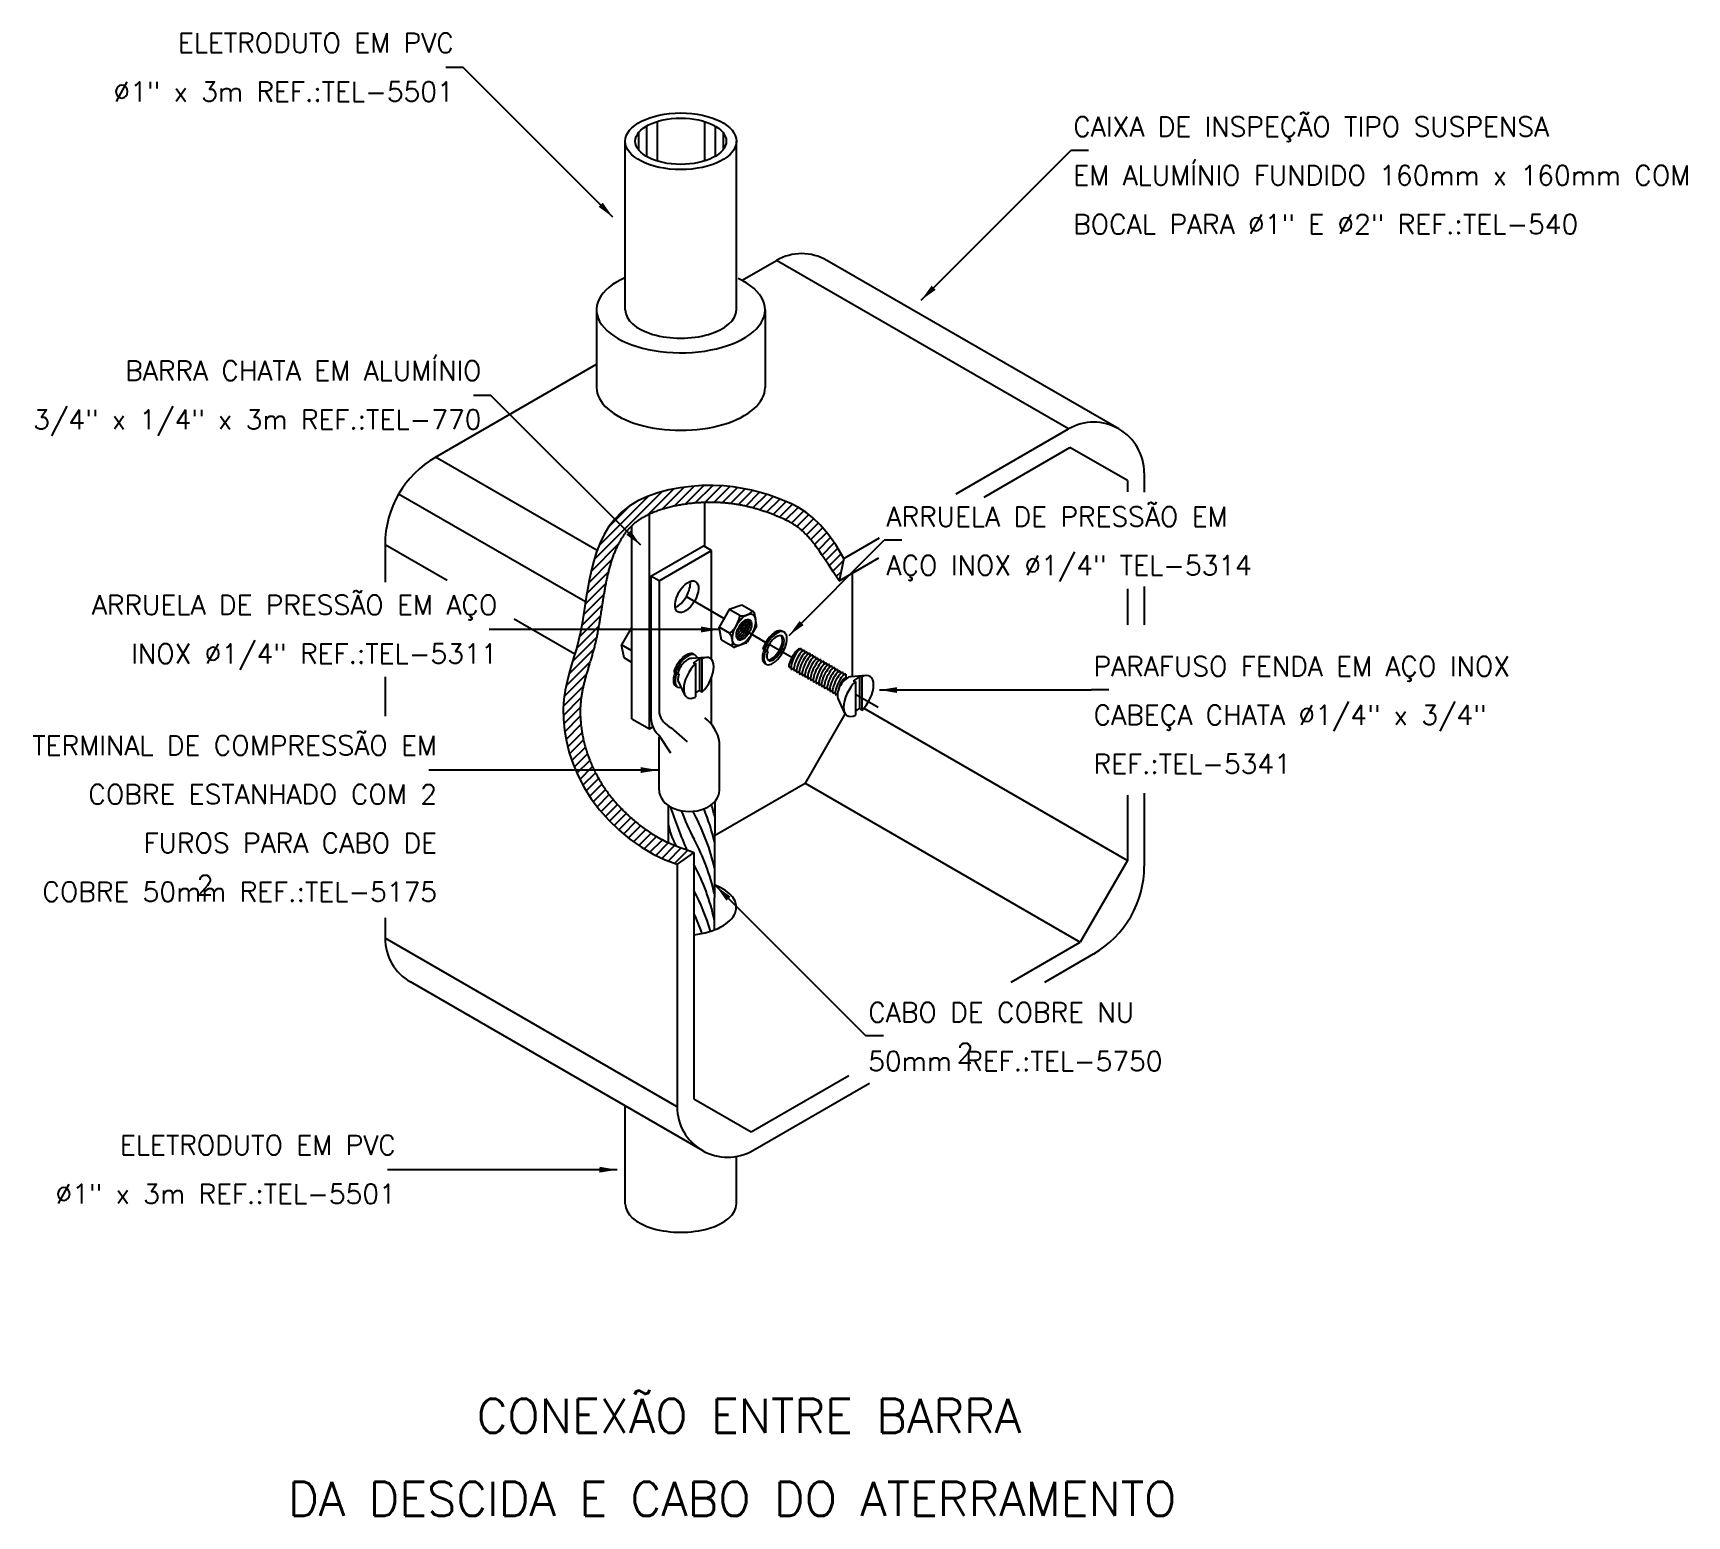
# Model space of a CAD drawing. Header units: millimetres. Extents: x -5129.8 to -5112.8, y -4613.5 to -4598.3.
import ezdxf
from ezdxf.enums import TextEntityAlignment as Align

# ---------------------------------------------------------------- set-up
doc = ezdxf.new("R2010")
doc.units = ezdxf.units.MM
doc.header["$LTSCALE"] = 10
doc.linetypes.add('DASHDOT', pattern=[1, 0.5, -0.25, 0, -0.25])
doc.layers.add('Termotécnica', color=7, linetype='Continuous')
doc.styles.add('r140', font='romans.shx')
doc.styles.add('r80', font='romans.shx')

msp = doc.modelspace()

# ---------------------------------------------------------------- hatches: boundary and pattern name
at = {"layer": 'Termotécnica'}
h = msp.add_hatch(dxfattribs=at)
h.set_pattern_fill('ANSI31', color=1, scale=0.5184, style=0)
h.set_pattern_definition([(45, (-5130.778293, -4618.47157), (-0.04582052, 0.04582052), [])])
h.paths.add_polyline_path([(-5121.515, -4603.874), (-5121.466, -4603.646), (-5121.55, -4603.506), (-5121.63, -4603.392), (-5121.708, -4603.3), (-5121.783, -4603.227), (-5121.856, -4603.169), (-5121.93, -4603.123), (-5122.004, -4603.086), (-5122.08, -4603.053), (-5122.158, -4603.023), (-5122.239, -4602.994), (-5122.324, -4602.968), (-5122.412, -4602.945), (-5122.504, -4602.926), (-5122.6, -4602.911), (-5122.639, -4602.907), (-5122.803, -4603.07), (-5122.798, -4603.07), (-5122.786, -4603.07), (-5122.774, -4603.071), (-5122.762, -4603.071), (-5122.75, -4603.072), (-5122.738, -4603.072), (-5122.726, -4603.073), (-5122.714, -4603.074), (-5122.703, -4603.075), (-5122.691, -4603.076), (-5122.679, -4603.077), (-5122.668, -4603.078), (-5122.656, -4603.079), (-5122.645, -4603.08), (-5122.634, -4603.082), (-5122.623, -4603.083), (-5122.612, -4603.084), (-5122.6, -4603.086), (-5122.589, -4603.087), (-5122.579, -4603.089), (-5122.568, -4603.091), (-5122.557, -4603.093), (-5122.546, -4603.094), (-5122.535, -4603.096), (-5122.525, -4603.098), (-5122.514, -4603.1), (-5122.504, -4603.102), (-5122.493, -4603.105), (-5122.483, -4603.107), (-5122.472, -4603.109), (-5122.462, -4603.111), (-5122.452, -4603.114), (-5122.442, -4603.116), (-5122.431, -4603.119), (-5122.421, -4603.121), (-5122.411, -4603.124), (-5122.401, -4603.126), (-5122.391, -4603.129), (-5122.381, -4603.132), (-5122.371, -4603.135), (-5122.362, -4603.137), (-5122.352, -4603.14), (-5122.342, -4603.143), (-5122.332, -4603.146), (-5122.323, -4603.149), (-5122.313, -4603.152), (-5122.303, -4603.155), (-5122.294, -4603.159), (-5122.284, -4603.162), (-5122.275, -4603.165), (-5122.265, -4603.168), (-5122.256, -4603.171), (-5122.247, -4603.175), (-5122.237, -4603.178), (-5122.228, -4603.182), (-5122.219, -4603.185), (-5122.209, -4603.188), (-5122.2, -4603.192), (-5122.191, -4603.195), (-5122.182, -4603.199), (-5122.173, -4603.203), (-5122.164, -4603.206), (-5122.155, -4603.21), (-5122.146, -4603.213), (-5122.137, -4603.217), (-5122.129, -4603.221), (-5122.12, -4603.224), (-5122.111, -4603.228), (-5122.103, -4603.232), (-5122.095, -4603.235), (-5122.086, -4603.239), (-5122.078, -4603.243), (-5122.07, -4603.247), (-5122.062, -4603.251), (-5122.054, -4603.255), (-5122.046, -4603.258), (-5122.038, -4603.263), (-5122.031, -4603.267), (-5122.023, -4603.271), (-5122.015, -4603.275), (-5122.008, -4603.279), (-5122, -4603.284), (-5121.993, -4603.288), (-5121.985, -4603.293), (-5121.978, -4603.298), (-5121.97, -4603.302), (-5121.963, -4603.307), (-5121.956, -4603.313), (-5121.948, -4603.318), (-5121.941, -4603.323), (-5121.933, -4603.329), (-5121.926, -4603.335), (-5121.918, -4603.341), (-5121.911, -4603.347), (-5121.903, -4603.353), (-5121.896, -4603.36), (-5121.888, -4603.366), (-5121.881, -4603.373), (-5121.873, -4603.381), (-5121.865, -4603.388), (-5121.857, -4603.396), (-5121.849, -4603.404), (-5121.842, -4603.412), (-5121.834, -4603.421), (-5121.825, -4603.43), (-5121.817, -4603.439), (-5121.809, -4603.449), (-5121.8, -4603.459), (-5121.791, -4603.47), (-5121.781, -4603.483), (-5121.771, -4603.496), (-5121.761, -4603.51), (-5121.749, -4603.525), (-5121.735, -4603.544), (-5121.717, -4603.57), (-5121.694, -4603.604), (-5121.664, -4603.649), (-5121.625, -4603.707), (-5121.576, -4603.781)])
h.paths.add_polyline_path([(-5123.003, -4606.659), (-5123.081, -4606.63), (-5123.145, -4606.607), (-5123.195, -4606.587), (-5123.236, -4606.571), (-5123.267, -4606.557), (-5123.293, -4606.546), (-5123.313, -4606.536), (-5123.33, -4606.527), (-5123.347, -4606.518), (-5123.363, -4606.509), (-5123.378, -4606.501), (-5123.392, -4606.493), (-5123.406, -4606.484), (-5123.42, -4606.476), (-5123.434, -4606.467), (-5123.447, -4606.459), (-5123.46, -4606.45), (-5123.474, -4606.441), (-5123.487, -4606.432), (-5123.5, -4606.422), (-5123.513, -4606.413), (-5123.526, -4606.403), (-5123.54, -4606.394), (-5123.553, -4606.384), (-5123.565, -4606.374), (-5123.578, -4606.363), (-5123.591, -4606.353), (-5123.604, -4606.343), (-5123.616, -4606.332), (-5123.629, -4606.321), (-5123.641, -4606.31), (-5123.654, -4606.299), (-5123.666, -4606.288), (-5123.678, -4606.277), (-5123.69, -4606.266), (-5123.702, -4606.254), (-5123.714, -4606.243), (-5123.726, -4606.231), (-5123.737, -4606.219), (-5123.749, -4606.208), (-5123.76, -4606.196), (-5123.771, -4606.184), (-5123.782, -4606.172), (-5123.793, -4606.16), (-5123.804, -4606.147), (-5123.815, -4606.135), (-5123.825, -4606.123), (-5123.836, -4606.11), (-5123.846, -4606.098), (-5123.856, -4606.085), (-5123.865, -4606.073), (-5123.875, -4606.06), (-5123.885, -4606.047), (-5123.894, -4606.035), (-5123.903, -4606.022), (-5123.912, -4606.009), (-5123.921, -4605.996), (-5123.93, -4605.983), (-5123.938, -4605.971), (-5123.946, -4605.958), (-5123.955, -4605.945), (-5123.962, -4605.932), (-5123.97, -4605.919), (-5123.978, -4605.905), (-5123.985, -4605.892), (-5123.993, -4605.879), (-5124, -4605.866), (-5124.007, -4605.853), (-5124.014, -4605.84), (-5124.02, -4605.826), (-5124.027, -4605.813), (-5124.033, -4605.8), (-5124.039, -4605.787), (-5124.045, -4605.773), (-5124.051, -4605.76), (-5124.057, -4605.747), (-5124.062, -4605.733), (-5124.068, -4605.72), (-5124.073, -4605.707), (-5124.078, -4605.694), (-5124.083, -4605.68), (-5124.088, -4605.667), (-5124.093, -4605.654), (-5124.097, -4605.64), (-5124.101, -4605.627), (-5124.106, -4605.614), (-5124.11, -4605.601), (-5124.114, -4605.588), (-5124.117, -4605.574), (-5124.121, -4605.561), (-5124.125, -4605.548), (-5124.128, -4605.535), (-5124.131, -4605.522), (-5124.134, -4605.509), (-5124.137, -4605.496), (-5124.14, -4605.483), (-5124.143, -4605.47), (-5124.145, -4605.457), (-5124.148, -4605.445), (-5124.15, -4605.432), (-5124.152, -4605.419), (-5124.154, -4605.407), (-5124.156, -4605.394), (-5124.157, -4605.382), (-5124.159, -4605.369), (-5124.161, -4605.357), (-5124.162, -4605.345), (-5124.163, -4605.333), (-5124.164, -4605.321), (-5124.165, -4605.309), (-5124.166, -4605.297), (-5124.167, -4605.285), (-5124.167, -4605.273), (-5124.168, -4605.261), (-5124.168, -4605.25), (-5124.168, -4605.238), (-5124.169, -4605.227), (-5124.169, -4605.216), (-5124.168, -4605.204), (-5124.168, -4605.193), (-5124.168, -4605.182), (-5124.168, -4605.171), (-5124.167, -4605.16), (-5124.166, -4605.15), (-5124.166, -4605.139), (-5124.165, -4605.128), (-5124.164, -4605.118), (-5124.163, -4605.107), (-5124.162, -4605.097), (-5124.161, -4605.087), (-5124.159, -4605.076), (-5124.158, -4605.066), (-5124.156, -4605.056), (-5124.155, -4605.046), (-5124.153, -4605.035), (-5124.152, -4605.025), (-5124.15, -4605.015), (-5124.148, -4605.005), (-5124.146, -4604.995), (-5124.144, -4604.985), (-5124.142, -4604.975), (-5124.14, -4604.965), (-5124.138, -4604.955), (-5124.135, -4604.945), (-5124.133, -4604.935), (-5124.131, -4604.926), (-5124.128, -4604.916), (-5124.126, -4604.906), (-5124.123, -4604.896), (-5124.12, -4604.886), (-5124.118, -4604.876), (-5124.115, -4604.866), (-5124.112, -4604.856), (-5124.11, -4604.846), (-5124.107, -4604.836), (-5124.104, -4604.826), (-5124.101, -4604.816), (-5124.098, -4604.806), (-5124.095, -4604.796), (-5124.092, -4604.786), (-5124.089, -4604.775), (-5124.086, -4604.765), (-5124.083, -4604.755), (-5124.08, -4604.745), (-5124.076, -4604.734), (-5124.073, -4604.724), (-5124.07, -4604.713), (-5124.067, -4604.703), (-5124.064, -4604.692), (-5124.061, -4604.682), (-5124.058, -4604.671), (-5124.054, -4604.661), (-5124.051, -4604.65), (-5124.048, -4604.639), (-5124.045, -4604.628), (-5124.042, -4604.617), (-5124.039, -4604.606), (-5124.036, -4604.595), (-5124.033, -4604.584), (-5124.03, -4604.573), (-5124.027, -4604.562), (-5124.024, -4604.55), (-5124.021, -4604.539), (-5124.018, -4604.528), (-5124.015, -4604.516), (-5124.013, -4604.505), (-5124.01, -4604.494), (-5124.008, -4604.482), (-5124.005, -4604.471), (-5124.002, -4604.459), (-5124, -4604.447), (-5123.998, -4604.436), (-5123.995, -4604.424), (-5123.993, -4604.413), (-5123.991, -4604.401), (-5123.989, -4604.39), (-5123.986, -4604.378), (-5123.984, -4604.367), (-5123.982, -4604.355), (-5123.98, -4604.343), (-5123.978, -4604.332), (-5123.976, -4604.32), (-5123.974, -4604.309), (-5123.972, -4604.297), (-5123.97, -4604.286), (-5123.968, -4604.274), (-5123.967, -4604.263), (-5123.965, -4604.251), (-5123.963, -4604.24), (-5123.961, -4604.228), (-5123.959, -4604.217), (-5123.958, -4604.205), (-5123.956, -4604.194), (-5123.954, -4604.182), (-5123.952, -4604.171), (-5123.951, -4604.16), (-5123.949, -4604.148), (-5123.947, -4604.137), (-5123.945, -4604.125), (-5123.944, -4604.114), (-5123.942, -4604.103), (-5123.94, -4604.091), (-5123.938, -4604.08), (-5123.936, -4604.069), (-5123.935, -4604.057), (-5123.933, -4604.046), (-5123.931, -4604.035), (-5123.929, -4604.023), (-5123.927, -4604.012), (-5123.925, -4604.001), (-5123.923, -4603.99), (-5123.921, -4603.979), (-5123.919, -4603.967), (-5123.917, -4603.956), (-5123.915, -4603.945), (-5123.913, -4603.934), (-5123.911, -4603.923), (-5123.909, -4603.912), (-5123.907, -4603.901), (-5123.905, -4603.89), (-5123.903, -4603.879), (-5123.9, -4603.868), (-5123.898, -4603.857), (-5123.896, -4603.846), (-5123.893, -4603.835), (-5123.891, -4603.824), (-5123.888, -4603.813), (-5123.886, -4603.802), (-5123.883, -4603.792), (-5123.88, -4603.781), (-5123.878, -4603.77), (-5123.875, -4603.759), (-5123.872, -4603.749), (-5123.869, -4603.738), (-5123.866, -4603.728), (-5123.863, -4603.717), (-5123.86, -4603.707), (-5123.857, -4603.696), (-5123.854, -4603.686), (-5123.851, -4603.675), (-5123.847, -4603.665), (-5123.844, -4603.655), (-5123.84, -4603.645), (-5123.837, -4603.635), (-5123.833, -4603.625), (-5123.83, -4603.615), (-5123.826, -4603.605), (-5123.822, -4603.595), (-5123.818, -4603.585), (-5123.814, -4603.576), (-5123.81, -4603.566), (-5123.806, -4603.557), (-5123.802, -4603.547), (-5123.798, -4603.538), (-5123.793, -4603.528), (-5123.789, -4603.519), (-5123.784, -4603.51), (-5123.78, -4603.501), (-5123.775, -4603.492), (-5123.77, -4603.483), (-5123.766, -4603.475), (-5123.761, -4603.466), (-5123.756, -4603.457), (-5123.751, -4603.449), (-5123.746, -4603.441), (-5123.74, -4603.432), (-5123.735, -4603.424), (-5123.73, -4603.416), (-5123.724, -4603.408), (-5123.718, -4603.4), (-5123.713, -4603.392), (-5123.707, -4603.385), (-5123.701, -4603.377), (-5123.695, -4603.37), (-5123.689, -4603.362), (-5123.683, -4603.355), (-5123.677, -4603.348), (-5123.67, -4603.341), (-5123.664, -4603.334), (-5123.657, -4603.327), (-5123.65, -4603.32), (-5123.644, -4603.313), (-5123.637, -4603.307), (-5123.63, -4603.3), (-5123.622, -4603.294), (-5123.615, -4603.288), (-5123.608, -4603.281), (-5123.6, -4603.275), (-5123.592, -4603.269), (-5123.584, -4603.263), (-5123.576, -4603.257), (-5123.568, -4603.252), (-5123.56, -4603.246), (-5123.551, -4603.24), (-5123.542, -4603.235), (-5123.534, -4603.229), (-5123.524, -4603.224), (-5123.515, -4603.219), (-5123.506, -4603.214), (-5123.496, -4603.208), (-5123.487, -4603.203), (-5123.477, -4603.199), (-5123.467, -4603.194), (-5123.456, -4603.189), (-5123.446, -4603.184), (-5123.435, -4603.18), (-5123.425, -4603.175), (-5123.414, -4603.171), (-5123.403, -4603.166), (-5123.392, -4603.162), (-5123.38, -4603.158), (-5123.369, -4603.154), (-5123.357, -4603.15), (-5123.346, -4603.146), (-5123.334, -4603.142), (-5123.322, -4603.138), (-5123.31, -4603.135), (-5123.298, -4603.131), (-5123.286, -4603.128), (-5123.273, -4603.125), (-5123.261, -4603.121), (-5123.248, -4603.118), (-5123.236, -4603.115), (-5123.223, -4603.112), (-5123.211, -4603.109), (-5123.198, -4603.107), (-5123.185, -4603.104), (-5123.172, -4603.102), (-5123.159, -4603.099), (-5123.146, -4603.097), (-5123.133, -4603.095), (-5123.12, -4603.092), (-5123.107, -4603.09), (-5123.094, -4603.088), (-5123.081, -4603.087), (-5123.068, -4603.085), (-5123.055, -4603.083), (-5123.042, -4603.082), (-5123.029, -4603.08), (-5123.016, -4603.079), (-5123.002, -4603.078), (-5122.989, -4603.076), (-5122.976, -4603.075), (-5122.963, -4603.074), (-5122.95, -4603.073), (-5122.937, -4603.073), (-5122.924, -4603.072), (-5122.911, -4603.071), (-5122.899, -4603.071), (-5122.886, -4603.071), (-5122.873, -4603.07), (-5122.86, -4603.07), (-5122.848, -4603.07), (-5122.835, -4603.07), (-5122.823, -4603.07), (-5122.811, -4603.07), (-5122.803, -4603.07), (-5122.639, -4602.907), (-5122.701, -4602.901), (-5122.807, -4602.896), (-5122.918, -4602.898), (-5123.033, -4602.906), (-5123.148, -4602.921), (-5123.262, -4602.943), (-5123.374, -4602.972), (-5123.48, -4603.009), (-5123.579, -4603.055), (-5123.668, -4603.108), (-5123.747, -4603.171), (-5123.815, -4603.241), (-5123.874, -4603.318), (-5123.923, -4603.4), (-5123.965, -4603.486), (-5124.001, -4603.576), (-5124.03, -4603.669), (-5124.054, -4603.762), (-5124.075, -4603.855), (-5124.092, -4603.949), (-5124.107, -4604.041), (-5124.121, -4604.133), (-5124.135, -4604.224), (-5124.15, -4604.313), (-5124.166, -4604.401), (-5124.186, -4604.487), (-5124.208, -4604.571), (-5124.233, -4604.654), (-5124.258, -4604.737), (-5124.282, -4604.82), (-5124.304, -4604.906), (-5124.323, -4604.996), (-5124.336, -4605.089), (-5124.342, -4605.188), (-5124.341, -4605.293), (-5124.33, -4605.404), (-5124.311, -4605.518), (-5124.281, -4605.636), (-5124.242, -4605.755), (-5124.191, -4605.874), (-5124.13, -4605.992), (-5124.056, -4606.108), (-5123.971, -4606.221), (-5123.875, -4606.328), (-5123.77, -4606.429), (-5123.659, -4606.522), (-5123.542, -4606.605), (-5123.421, -4606.677), (-5123.299, -4606.736), (-5123.176, -4606.78)])

# ---------------------------------------------------------------- linework, layer by layer
at = {"layer": 'Termotécnica', "color": 2}
for p, q in [((-5125.368, -4598.612), (-5125.548, -4598.612)), ((-5123.833, -4600.147), (-5125.368, -4598.612)), ((-5120.674, -4600.996), (-5119.139, -4599.461)), ((-5118.959, -4599.461), (-5119.139, -4599.461)), ((-5122.509, -4600.792), (-5122.158, -4600.589)), ((-5119.165, -4602.317), (-5122.158, -4600.589)), ((-5118.647, -4602.317), (-5121.64, -4600.589)), ((-5124.002, -4601.096), (-5124.002, -4601.891)), ((-5122.274, -4601.096), (-5122.274, -4601.891)), ((-5125.651, -4602.606), (-5124.002, -4601.654)), ((-5125.084, -4601.974), (-5125.264, -4601.974)), ((-5123.549, -4603.509), (-5125.084, -4601.974)), ((-5120.314, -4602.981), (-5119.165, -4602.317)), ((-5120.028, -4603.015), (-5119.149, -4602.507)), ((-5118.56, -4602.847), (-5119.149, -4602.507)), ((-5123.995, -4603.562), (-5125.651, -4602.606)), ((-5118.56, -4602.847), (-5118.56, -4602.962)), ((-5118.387, -4602.766), (-5118.387, -4602.966)), ((-5124.115, -4604.091), (-5126.03, -4602.985)), ((-5123.459, -4605.392), (-5123.459, -4603.19)), ((-5122.89, -4603.523), (-5122.89, -4603.071)), ((-5123.639, -4605.288), (-5123.639, -4603.309)), ((-5125.534, -4603.871), (-5126.169, -4603.504)), ((-5126.169, -4603.504), (-5126.169, -4603.889)), ((-5122.028, -4604.434), (-5121.053, -4603.459)), ((-5121.466, -4603.646), (-5121.101, -4603.435)), ((-5120.873, -4603.459), (-5121.053, -4603.459)), ((-5121.515, -4603.874), (-5121.108, -4603.638)), ((-5121.466, -4603.646), (-5121.515, -4603.874)), ((-5121.38, -4603.796), (-5121.38, -4604.856)), ((-5118.56, -4603.956), (-5118.56, -4604.327)), ((-5118.387, -4603.932), (-5118.387, -4604.324)), ((-5122.641, -4604.169), (-5122.744, -4604.349)), ((-5122.511, -4604.124), (-5122.641, -4604.169)), ((-5122.533, -4604.231), (-5122.641, -4604.169)), ((-5122.394, -4604.192), (-5122.511, -4604.124)), ((-5122.361, -4604.324), (-5122.384, -4604.206)), ((-5124.922, -4604.374), (-5125.102, -4604.374)), ((-5122.75, -4604.374), (-5124.922, -4604.374)), ((-5124.224, -4604.627), (-5124.846, -4604.268)), ((-5123.643, -4604.351), (-5123.746, -4604.531)), ((-5123.639, -4604.35), (-5123.643, -4604.351)), ((-5123.639, -4604.353), (-5123.643, -4604.351)), ((-5122.719, -4604.483), (-5122.744, -4604.349)), ((-5122.637, -4604.411), (-5122.744, -4604.349)), ((-5122.363, -4604.338), (-5122.459, -4604.504)), ((-5123.72, -4604.665), (-5123.746, -4604.531)), ((-5123.639, -4604.593), (-5123.746, -4604.531)), ((-5122.601, -4604.551), (-5122.719, -4604.483)), ((-5122.47, -4604.514), (-5122.584, -4604.553)), ((-5121.899, -4604.571), (-5121.899, -4604.6)), ((-5123.639, -4604.712), (-5123.72, -4604.665)), ((-5122.881, -4604.659), (-5123.032, -4604.671)), ((-5122.946, -4604.67), (-5123.011, -4604.717)), ((-5122.986, -4604.72), (-5123.011, -4604.717)), ((-5122.986, -4604.72), (-5122.986, -4605.064)), ((-5122.946, -4604.67), (-5122.946, -4604.994)), ((-5122.921, -4604.673), (-5122.946, -4604.67)), ((-5122.921, -4604.673), (-5122.921, -4605.017)), ((-5122.023, -4604.764), (-5122.008, -4604.752)), ((-5121.871, -4604.588), (-5121.871, -4604.616)), ((-5121.843, -4604.604), (-5121.842, -4604.633)), ((-5121.814, -4604.62), (-5121.814, -4604.649)), ((-5121.786, -4604.636), (-5121.786, -4604.665)), ((-5121.758, -4604.653), (-5121.757, -4604.682)), ((-5121.729, -4604.669), (-5121.729, -4604.698)), ((-5121.701, -4604.686), (-5121.701, -4604.714)), ((-5121.673, -4604.702), (-5121.672, -4604.731)), ((-5121.644, -4604.718), (-5121.644, -4604.747)), ((-5121.616, -4604.734), (-5121.616, -4604.764)), ((-5121.588, -4604.751), (-5121.588, -4604.78)), ((-5126.169, -4604.858), (-5126.169, -4605.262)), ((-5123.095, -4605.044), (-5123.165, -4604.896)), ((-5122.001, -4604.784), (-5121.98, -4604.768)), ((-5121.97, -4604.799), (-5121.949, -4604.783)), ((-5121.942, -4604.816), (-5121.921, -4604.8)), ((-5121.914, -4604.832), (-5121.892, -4604.816)), ((-5121.885, -4604.849), (-5121.864, -4604.832)), ((-5121.857, -4604.864), (-5121.836, -4604.848)), ((-5121.829, -4604.88), (-5121.808, -4604.865)), ((-5121.8, -4604.897), (-5121.78, -4604.881)), ((-5121.772, -4604.913), (-5121.751, -4604.898)), ((-5121.744, -4604.929), (-5121.723, -4604.914)), ((-5121.559, -4604.767), (-5121.559, -4604.796)), ((-5121.531, -4604.783), (-5121.531, -4604.813)), ((-5121.503, -4604.799), (-5121.503, -4604.829)), ((-5121.475, -4604.816), (-5121.474, -4604.845)), ((-5121.446, -4604.832), (-5121.446, -4604.87)), ((-5121.242, -4604.845), (-5121.393, -4604.857)), ((-5121.307, -4604.856), (-5121.372, -4604.903)), ((-5121.347, -4604.906), (-5121.372, -4604.903)), ((-5121.347, -4604.906), (-5121.347, -4605.25)), ((-5121.282, -4604.859), (-5121.307, -4604.856)), ((-5121.307, -4604.856), (-5121.307, -4605.18)), ((-5121.282, -4604.859), (-5121.282, -4605.203)), ((-5122.946, -4604.994), (-5122.986, -4605.023)), ((-5122.921, -4605.017), (-5122.946, -4604.994)), ((-5121.715, -4604.946), (-5121.695, -4604.93)), ((-5121.687, -4604.962), (-5121.667, -4604.947)), ((-5121.659, -4604.979), (-5121.638, -4604.963)), ((-5121.63, -4604.995), (-5121.61, -4604.979)), ((-5121.602, -4605.012), (-5121.581, -4604.996)), ((-5121.574, -4605.028), (-5121.553, -4605.012)), ((-5121.546, -4605.044), (-5121.532, -4605.034)), ((-5121.456, -4605.23), (-5121.526, -4605.082)), ((-5121.101, -4604.993), (-5118.929, -4604.993)), ((-5118.749, -4604.993), (-5118.929, -4604.993)), ((-5121.452, -4605.235), (-5121.864, -4605.949)), ((-5121.307, -4605.18), (-5121.347, -4605.209)), ((-5121.282, -4605.203), (-5121.307, -4605.18)), ((-5121.261, -4605.18), (-5118.56, -4606.74)), ((-5123.639, -4605.288), (-5123.459, -4605.392)), ((-5123.459, -4605.392), (-5123.424, -4605.372)), ((-5125.541, -4605.815), (-5125.721, -4605.815)), ((-5123.369, -4605.815), (-5125.541, -4605.815)), ((-5122.793, -4606.485), (-5121.864, -4605.949)), ((-5121.864, -4605.949), (-5119.044, -4607.578)), ((-5118.56, -4606.07), (-5118.56, -4606.74)), ((-5118.387, -4606.051), (-5118.387, -4606.799)), ((-5123.268, -4606.175), (-5123.269, -4606.556)), ((-5122.79, -4606.134), (-5122.795, -4607.452)), ((-5123.003, -4606.659), (-5123.176, -4606.78)), ((-5123.176, -4606.78), (-5123.176, -4609.265)), ((-5123.003, -4606.659), (-5123.003, -4609.184)), ((-5118.56, -4606.74), (-5119.044, -4607.578)), ((-5122.775, -4607.005), (-5121.24, -4608.54)), ((-5126.169, -4607.328), (-5126.169, -4607.537)), ((-5123.176, -4609.265), (-5126.169, -4607.537)), ((-5119.753, -4607.987), (-5119.044, -4607.578)), ((-5119.407, -4607.987), (-5118.906, -4607.697)), ((-5122.917, -4609.714), (-5125.91, -4607.986)), ((-5121.059, -4608.54), (-5121.24, -4608.54)), ((-5122.415, -4609.524), (-5121.414, -4608.946)), ((-5122.399, -4609.714), (-5121.202, -4609.023)), ((-5123.003, -4609.184), (-5122.415, -4609.524)), ((-5125.963, -4609.912), (-5126.143, -4609.912)), ((-5123.791, -4609.912), (-5125.963, -4609.912))]:
    msp.add_line(p, q, dxfattribs=at)
at = {"layer": 'Termotécnica', "color": 1}
for p, q in [((-5123.572, -4599.282), (-5123.572, -4599.454)), ((-5123.491, -4599.213), (-5123.491, -4599.522)), ((-5123.38, -4599.166), (-5123.38, -4599.571)), ((-5122.896, -4599.166), (-5122.896, -4599.571)), ((-5122.784, -4599.213), (-5122.784, -4599.522)), ((-5122.703, -4599.282), (-5122.703, -4599.454)), ((-5123.708, -4601.096), (-5123.708, -4599.368)), ((-5122.568, -4601.096), (-5122.568, -4599.368)), ((-5122.297, -4604.573), (-5122.281, -4604.583)), ((-5122.281, -4604.583), (-5122.256, -4604.585)), ((-5122.288, -4604.585), (-5122.263, -4604.588)), ((-5122.288, -4604.585), (-5122.272, -4604.595)), ((-5122.272, -4604.595), (-5122.247, -4604.597)), ((-5122.263, -4604.588), (-5122.247, -4604.597)), ((-5123.209, -4604.807), (-5123.193, -4604.816)), ((-5123.2, -4604.819), (-5123.184, -4604.828)), ((-5123.2, -4604.819), (-5123.175, -4604.822)), ((-5123.193, -4604.816), (-5123.168, -4604.819)), ((-5123.184, -4604.828), (-5123.159, -4604.831)), ((-5123.175, -4604.822), (-5123.159, -4604.831)), ((-5123.361, -4606.019), (-5123.361, -4605.477)), ((-5122.74, -4606.019), (-5122.74, -4605.532)), ((-5123.708, -4610.262), (-5123.708, -4609.257)), ((-5122.567, -4610.262), (-5122.567, -4609.775))]:
    msp.add_line(p, q, dxfattribs=at)
at = {"layer": 'Termotécnica', "color": 1, "ltscale": 1.6}
for p, q in [((-5123.444, -4603.825), (-5122.905, -4603.514)), ((-5123.361, -4603.873), (-5122.823, -4603.562)), ((-5122.823, -4603.562), (-5122.905, -4603.514)), ((-5122.823, -4604.679), (-5122.823, -4603.562)), ((-5123.361, -4603.873), (-5123.444, -4603.825)), ((-5123.444, -4603.825), (-5123.444, -4605.28)), ((-5123.361, -4603.873), (-5123.361, -4605.232)), ((-5122.823, -4605.345), (-5122.823, -4604.863)), ((-5123.237, -4605.382), (-5123.073, -4605.526)), ((-5123.363, -4605.457), (-5123.243, -4605.639))]:
    msp.add_line(p, q, dxfattribs=at)
at = {"layer": 'Termotécnica', "color": 1, "linetype": 'DASHDOT'}
for p, q in [((-5123.077, -4604.037), (-5122.693, -4604.259)), ((-5122.541, -4604.346), (-5122.267, -4604.505)), ((-5122.231, -4604.525), (-5122.001, -4604.658)), ((-5121.347, -4605.036), (-5121.114, -4605.17))]:
    msp.add_line(p, q, dxfattribs=at)
at = {"layer": 'Termotécnica', "color": 1}
for points in [[(-5121.466, -4603.646), (-5121.55, -4603.506), (-5121.63, -4603.392), (-5121.708, -4603.3), (-5121.783, -4603.227), (-5121.856, -4603.169), (-5121.93, -4603.123), (-5122.004, -4603.086), (-5122.08, -4603.053), (-5122.158, -4603.023), (-5122.239, -4602.994), (-5122.324, -4602.968), (-5122.412, -4602.945), (-5122.504, -4602.926), (-5122.6, -4602.911), (-5122.701, -4602.901), (-5122.807, -4602.896), (-5122.918, -4602.898), (-5123.033, -4602.906), (-5123.148, -4602.921), (-5123.262, -4602.943), (-5123.374, -4602.972), (-5123.48, -4603.009), (-5123.579, -4603.055), (-5123.668, -4603.108), (-5123.747, -4603.171), (-5123.815, -4603.241), (-5123.874, -4603.318), (-5123.923, -4603.4), (-5123.965, -4603.486), (-5124.001, -4603.576), (-5124.03, -4603.669), (-5124.054, -4603.762), (-5124.075, -4603.855), (-5124.092, -4603.949), (-5124.107, -4604.041), (-5124.121, -4604.133), (-5124.135, -4604.224), (-5124.15, -4604.313), (-5124.166, -4604.401), (-5124.186, -4604.487), (-5124.208, -4604.571), (-5124.233, -4604.654), (-5124.258, -4604.737), (-5124.282, -4604.82), (-5124.304, -4604.906), (-5124.323, -4604.996), (-5124.336, -4605.089), (-5124.342, -4605.188), (-5124.341, -4605.293), (-5124.33, -4605.404), (-5124.311, -4605.518), (-5124.281, -4605.636), (-5124.242, -4605.755), (-5124.191, -4605.874), (-5124.13, -4605.992), (-5124.056, -4606.108), (-5123.971, -4606.221), (-5123.875, -4606.328), (-5123.77, -4606.429), (-5123.659, -4606.522), (-5123.542, -4606.605), (-5123.421, -4606.677), (-5123.299, -4606.736), (-5123.176, -4606.78)], [(-5121.515, -4603.874), (-5121.576, -4603.781), (-5121.625, -4603.707), (-5121.664, -4603.649), (-5121.694, -4603.604), (-5121.717, -4603.57), (-5121.735, -4603.544), (-5121.749, -4603.525), (-5121.761, -4603.51), (-5121.771, -4603.496), (-5121.781, -4603.483), (-5121.791, -4603.47), (-5121.8, -4603.459), (-5121.809, -4603.449), (-5121.817, -4603.439), (-5121.825, -4603.43), (-5121.834, -4603.421), (-5121.842, -4603.412), (-5121.849, -4603.404), (-5121.857, -4603.396), (-5121.865, -4603.388), (-5121.873, -4603.381), (-5121.881, -4603.373), (-5121.888, -4603.366), (-5121.896, -4603.36), (-5121.903, -4603.353), (-5121.911, -4603.347), (-5121.918, -4603.341), (-5121.926, -4603.335), (-5121.933, -4603.329), (-5121.941, -4603.323), (-5121.948, -4603.318), (-5121.956, -4603.313), (-5121.963, -4603.307), (-5121.97, -4603.302), (-5121.978, -4603.298), (-5121.985, -4603.293), (-5121.993, -4603.288), (-5122, -4603.284), (-5122.008, -4603.279), (-5122.015, -4603.275), (-5122.023, -4603.271), (-5122.031, -4603.267), (-5122.038, -4603.263), (-5122.046, -4603.258), (-5122.054, -4603.255), (-5122.062, -4603.251), (-5122.07, -4603.247), (-5122.078, -4603.243), (-5122.086, -4603.239), (-5122.095, -4603.235), (-5122.103, -4603.232), (-5122.111, -4603.228), (-5122.12, -4603.224), (-5122.129, -4603.221), (-5122.137, -4603.217), (-5122.146, -4603.213), (-5122.155, -4603.21), (-5122.164, -4603.206), (-5122.173, -4603.203), (-5122.182, -4603.199), (-5122.191, -4603.195), (-5122.2, -4603.192), (-5122.209, -4603.188), (-5122.219, -4603.185), (-5122.228, -4603.182), (-5122.237, -4603.178), (-5122.247, -4603.175), (-5122.256, -4603.171), (-5122.265, -4603.168), (-5122.275, -4603.165), (-5122.284, -4603.162), (-5122.294, -4603.159), (-5122.303, -4603.155), (-5122.313, -4603.152), (-5122.323, -4603.149), (-5122.332, -4603.146), (-5122.342, -4603.143), (-5122.352, -4603.14), (-5122.362, -4603.137), (-5122.371, -4603.135), (-5122.381, -4603.132), (-5122.391, -4603.129), (-5122.401, -4603.126), (-5122.411, -4603.124), (-5122.421, -4603.121), (-5122.431, -4603.119), (-5122.442, -4603.116), (-5122.452, -4603.114), (-5122.462, -4603.111), (-5122.472, -4603.109), (-5122.483, -4603.107), (-5122.493, -4603.105), (-5122.504, -4603.102), (-5122.514, -4603.1), (-5122.525, -4603.098), (-5122.535, -4603.096), (-5122.546, -4603.094), (-5122.557, -4603.093), (-5122.568, -4603.091), (-5122.579, -4603.089), (-5122.589, -4603.087), (-5122.6, -4603.086), (-5122.612, -4603.084), (-5122.623, -4603.083), (-5122.634, -4603.082), (-5122.645, -4603.08), (-5122.656, -4603.079), (-5122.668, -4603.078), (-5122.679, -4603.077), (-5122.691, -4603.076), (-5122.703, -4603.075), (-5122.714, -4603.074), (-5122.726, -4603.073), (-5122.738, -4603.072), (-5122.75, -4603.072), (-5122.762, -4603.071), (-5122.774, -4603.071), (-5122.786, -4603.07), (-5122.798, -4603.07), (-5122.811, -4603.07), (-5122.823, -4603.07), (-5122.835, -4603.07), (-5122.848, -4603.07), (-5122.86, -4603.07), (-5122.873, -4603.07), (-5122.886, -4603.071), (-5122.899, -4603.071), (-5122.911, -4603.071), (-5122.924, -4603.072), (-5122.937, -4603.073), (-5122.95, -4603.073), (-5122.963, -4603.074), (-5122.976, -4603.075), (-5122.989, -4603.076), (-5123.002, -4603.078), (-5123.016, -4603.079), (-5123.029, -4603.08), (-5123.042, -4603.082), (-5123.055, -4603.083), (-5123.068, -4603.085), (-5123.081, -4603.087), (-5123.094, -4603.088), (-5123.107, -4603.09), (-5123.12, -4603.092), (-5123.133, -4603.095), (-5123.146, -4603.097), (-5123.159, -4603.099), (-5123.172, -4603.102), (-5123.185, -4603.104), (-5123.198, -4603.107), (-5123.211, -4603.109), (-5123.223, -4603.112), (-5123.236, -4603.115), (-5123.248, -4603.118), (-5123.261, -4603.121), (-5123.273, -4603.125), (-5123.286, -4603.128), (-5123.298, -4603.131), (-5123.31, -4603.135), (-5123.322, -4603.138), (-5123.334, -4603.142), (-5123.346, -4603.146), (-5123.357, -4603.15), (-5123.369, -4603.154), (-5123.38, -4603.158), (-5123.392, -4603.162), (-5123.403, -4603.166), (-5123.414, -4603.171), (-5123.425, -4603.175), (-5123.435, -4603.18), (-5123.446, -4603.184), (-5123.456, -4603.189), (-5123.467, -4603.194), (-5123.477, -4603.199), (-5123.487, -4603.203), (-5123.496, -4603.208), (-5123.506, -4603.214), (-5123.515, -4603.219), (-5123.524, -4603.224), (-5123.534, -4603.229), (-5123.542, -4603.235), (-5123.551, -4603.24), (-5123.56, -4603.246), (-5123.568, -4603.252), (-5123.576, -4603.257), (-5123.584, -4603.263), (-5123.592, -4603.269), (-5123.6, -4603.275), (-5123.608, -4603.281), (-5123.615, -4603.288), (-5123.622, -4603.294), (-5123.63, -4603.3), (-5123.637, -4603.307), (-5123.644, -4603.313), (-5123.65, -4603.32), (-5123.657, -4603.327), (-5123.664, -4603.334), (-5123.67, -4603.341), (-5123.677, -4603.348), (-5123.683, -4603.355), (-5123.689, -4603.362), (-5123.695, -4603.37), (-5123.701, -4603.377), (-5123.707, -4603.385), (-5123.713, -4603.392), (-5123.718, -4603.4), (-5123.724, -4603.408), (-5123.73, -4603.416), (-5123.735, -4603.424), (-5123.74, -4603.432), (-5123.746, -4603.441), (-5123.751, -4603.449), (-5123.756, -4603.457), (-5123.761, -4603.466), (-5123.766, -4603.475), (-5123.77, -4603.483), (-5123.775, -4603.492), (-5123.78, -4603.501), (-5123.784, -4603.51), (-5123.789, -4603.519), (-5123.793, -4603.528), (-5123.798, -4603.538), (-5123.802, -4603.547), (-5123.806, -4603.557), (-5123.81, -4603.566), (-5123.814, -4603.576), (-5123.818, -4603.585), (-5123.822, -4603.595), (-5123.826, -4603.605), (-5123.83, -4603.615), (-5123.833, -4603.625), (-5123.837, -4603.635), (-5123.84, -4603.645), (-5123.844, -4603.655), (-5123.847, -4603.665), (-5123.851, -4603.675), (-5123.854, -4603.686), (-5123.857, -4603.696), (-5123.86, -4603.707), (-5123.863, -4603.717), (-5123.866, -4603.728), (-5123.869, -4603.738), (-5123.872, -4603.749), (-5123.875, -4603.759), (-5123.878, -4603.77), (-5123.88, -4603.781), (-5123.883, -4603.792), (-5123.886, -4603.802), (-5123.888, -4603.813), (-5123.891, -4603.824), (-5123.893, -4603.835), (-5123.896, -4603.846), (-5123.898, -4603.857), (-5123.9, -4603.868), (-5123.903, -4603.879), (-5123.905, -4603.89), (-5123.907, -4603.901), (-5123.909, -4603.912), (-5123.911, -4603.923), (-5123.913, -4603.934), (-5123.915, -4603.945), (-5123.917, -4603.956), (-5123.919, -4603.967), (-5123.921, -4603.979), (-5123.923, -4603.99), (-5123.925, -4604.001), (-5123.927, -4604.012), (-5123.929, -4604.023), (-5123.931, -4604.035), (-5123.933, -4604.046), (-5123.935, -4604.057), (-5123.936, -4604.069), (-5123.938, -4604.08), (-5123.94, -4604.091), (-5123.942, -4604.103), (-5123.944, -4604.114), (-5123.945, -4604.125), (-5123.947, -4604.137), (-5123.949, -4604.148), (-5123.951, -4604.16), (-5123.952, -4604.171), (-5123.954, -4604.182), (-5123.956, -4604.194), (-5123.958, -4604.205), (-5123.959, -4604.217), (-5123.961, -4604.228), (-5123.963, -4604.24), (-5123.965, -4604.251), (-5123.967, -4604.263), (-5123.968, -4604.274), (-5123.97, -4604.286), (-5123.972, -4604.297), (-5123.974, -4604.309), (-5123.976, -4604.32), (-5123.978, -4604.332), (-5123.98, -4604.343), (-5123.982, -4604.355), (-5123.984, -4604.367), (-5123.986, -4604.378), (-5123.989, -4604.39), (-5123.991, -4604.401), (-5123.993, -4604.413), (-5123.995, -4604.424), (-5123.998, -4604.436), (-5124, -4604.447), (-5124.002, -4604.459), (-5124.005, -4604.471), (-5124.008, -4604.482), (-5124.01, -4604.494), (-5124.013, -4604.505), (-5124.015, -4604.516), (-5124.018, -4604.528), (-5124.021, -4604.539), (-5124.024, -4604.55), (-5124.027, -4604.562), (-5124.03, -4604.573), (-5124.033, -4604.584), (-5124.036, -4604.595), (-5124.039, -4604.606), (-5124.042, -4604.617), (-5124.045, -4604.628), (-5124.048, -4604.639), (-5124.051, -4604.65), (-5124.054, -4604.661), (-5124.058, -4604.671), (-5124.061, -4604.682), (-5124.064, -4604.692), (-5124.067, -4604.703), (-5124.07, -4604.713), (-5124.073, -4604.724), (-5124.076, -4604.734), (-5124.08, -4604.745), (-5124.083, -4604.755), (-5124.086, -4604.765), (-5124.089, -4604.775), (-5124.092, -4604.786), (-5124.095, -4604.796), (-5124.098, -4604.806), (-5124.101, -4604.816), (-5124.104, -4604.826), (-5124.107, -4604.836), (-5124.11, -4604.846), (-5124.112, -4604.856), (-5124.115, -4604.866), (-5124.118, -4604.876), (-5124.12, -4604.886), (-5124.123, -4604.896), (-5124.126, -4604.906), (-5124.128, -4604.916), (-5124.131, -4604.926), (-5124.133, -4604.935), (-5124.135, -4604.945), (-5124.138, -4604.955), (-5124.14, -4604.965), (-5124.142, -4604.975), (-5124.144, -4604.985), (-5124.146, -4604.995), (-5124.148, -4605.005), (-5124.15, -4605.015), (-5124.152, -4605.025), (-5124.153, -4605.035), (-5124.155, -4605.046), (-5124.156, -4605.056), (-5124.158, -4605.066), (-5124.159, -4605.076), (-5124.161, -4605.087), (-5124.162, -4605.097), (-5124.163, -4605.107), (-5124.164, -4605.118), (-5124.165, -4605.128), (-5124.166, -4605.139), (-5124.166, -4605.15), (-5124.167, -4605.16), (-5124.168, -4605.171), (-5124.168, -4605.182), (-5124.168, -4605.193), (-5124.168, -4605.204), (-5124.169, -4605.216), (-5124.169, -4605.227), (-5124.168, -4605.238), (-5124.168, -4605.25), (-5124.168, -4605.261), (-5124.167, -4605.273), (-5124.167, -4605.285), (-5124.166, -4605.297), (-5124.165, -4605.309), (-5124.164, -4605.321), (-5124.163, -4605.333), (-5124.162, -4605.345), (-5124.161, -4605.357), (-5124.159, -4605.369), (-5124.157, -4605.382), (-5124.156, -4605.394), (-5124.154, -4605.407), (-5124.152, -4605.419), (-5124.15, -4605.432), (-5124.148, -4605.445), (-5124.145, -4605.457), (-5124.143, -4605.47), (-5124.14, -4605.483), (-5124.137, -4605.496), (-5124.134, -4605.509), (-5124.131, -4605.522), (-5124.128, -4605.535), (-5124.125, -4605.548), (-5124.121, -4605.561), (-5124.117, -4605.574), (-5124.114, -4605.588), (-5124.11, -4605.601), (-5124.106, -4605.614), (-5124.101, -4605.627), (-5124.097, -4605.64), (-5124.093, -4605.654), (-5124.088, -4605.667), (-5124.083, -4605.68), (-5124.078, -4605.694), (-5124.073, -4605.707), (-5124.068, -4605.72), (-5124.062, -4605.733), (-5124.057, -4605.747), (-5124.051, -4605.76), (-5124.045, -4605.773), (-5124.039, -4605.787), (-5124.033, -4605.8), (-5124.027, -4605.813), (-5124.02, -4605.826), (-5124.014, -4605.84), (-5124.007, -4605.853), (-5124, -4605.866), (-5123.993, -4605.879), (-5123.985, -4605.892), (-5123.978, -4605.905), (-5123.97, -4605.919), (-5123.962, -4605.932), (-5123.955, -4605.945), (-5123.946, -4605.958), (-5123.938, -4605.971), (-5123.93, -4605.983), (-5123.921, -4605.996), (-5123.912, -4606.009), (-5123.903, -4606.022), (-5123.894, -4606.035), (-5123.885, -4606.047), (-5123.875, -4606.06), (-5123.865, -4606.073), (-5123.856, -4606.085), (-5123.846, -4606.098), (-5123.836, -4606.11), (-5123.825, -4606.123), (-5123.815, -4606.135), (-5123.804, -4606.147), (-5123.793, -4606.16), (-5123.782, -4606.172), (-5123.771, -4606.184), (-5123.76, -4606.196), (-5123.749, -4606.208), (-5123.737, -4606.219), (-5123.726, -4606.231), (-5123.714, -4606.243), (-5123.702, -4606.254), (-5123.69, -4606.266), (-5123.678, -4606.277), (-5123.666, -4606.288), (-5123.654, -4606.299), (-5123.641, -4606.31), (-5123.629, -4606.321), (-5123.616, -4606.332), (-5123.604, -4606.343), (-5123.591, -4606.353), (-5123.578, -4606.363), (-5123.565, -4606.374), (-5123.553, -4606.384), (-5123.54, -4606.394), (-5123.526, -4606.403), (-5123.513, -4606.413), (-5123.5, -4606.422), (-5123.487, -4606.432), (-5123.474, -4606.441), (-5123.46, -4606.45), (-5123.447, -4606.459), (-5123.434, -4606.467), (-5123.42, -4606.476), (-5123.406, -4606.484), (-5123.392, -4606.493), (-5123.378, -4606.501), (-5123.363, -4606.509), (-5123.347, -4606.518), (-5123.33, -4606.527), (-5123.313, -4606.536), (-5123.293, -4606.546), (-5123.267, -4606.557), (-5123.236, -4606.571), (-5123.195, -4606.587), (-5123.145, -4606.607), (-5123.081, -4606.63), (-5123.003, -4606.659)]]:
    msp.add_lwpolyline(points, dxfattribs=at)
at = {"layer": 'Termotécnica', "color": 2}
for centre, radius, start, end in [((-5121.899, -4601.038), 0.518, 60, 120), ((-5118.906, -4602.766), 0.518, 0, 120), ((-5125.132, -4603.504), 1.037, 120, 180), ((-5122.807, -4604.193), 0.277, 307.9752, 352.0031), ((-5122.516, -4604.072), 0.161, 263.8935, 314.4182), ((-5122.404, -4604.21), 0.0207, 10.8835, 60), ((-5122.766, -4604.506), 0.16, 345.499, 36.1892), ((-5122.381, -4604.328), 0.0207, 330, 10.8835), ((-5122.591, -4604.533), 0.0207, 240, 289.1154), ((-5122.477, -4604.494), 0.0207, 289.1154, 330), ((-5119.424, -4606.799), 1.037, 300, 0), ((-5125.651, -4607.537), 0.518, 180, 240), ((-5122.658, -4609.265), 0.518, 180, 300)]:
    msp.add_arc(centre, radius, start, end, dxfattribs=at)
at = {"layer": 'Termotécnica', "color": 1}
for centre, radius, start, end in [((-5121.33, -4605.027), 0.195, 126.2736, 126.3174), ((-5121.33, -4605.027), 0.195, 126.2736, 126.3174), ((-5123.117, -4605.586), 0.38, 8.2416, 53.8328), ((-5118.727, -4604.706), 4.756, 198.1753, 203.9157), ((-5121.033, -4605.473), 2.232, 199.8336, 208.0944), ((-5121.031, -4605.216), 2.232, 207.2084, 208.0944), ((-5124.948, -4607.31), 2.211, 12.7885, 28.1717), ((-5124.945, -4607.054), 2.211, 12.9736, 22.3385), ((-5124.943, -4606.797), 2.211, 13.1563, 16.5092), ((-5122.571, -4606.24), 0.708, 190.0771, 209.5846), ((-5124.951, -4607.567), 2.211, 12.6007, 28.1717), ((-5124.953, -4607.824), 2.211, 12.4102, 28.1717), ((-5118.727, -4604.706), 4.756, 205.9464, 205.9565), ((-5124.954, -4608.088), 2.211, 16.3719, 28.0461), ((-5125.982, -4608.652), 3.278, 20.7917, 24.697)]:
    msp.add_arc(centre, radius, start, end, dxfattribs=at)
at = {"layer": 'Termotécnica', "color": 1, "ltscale": 1.6}
for centre, start, end in [((-5123.118, -4605.158), 197.037, 242.1272), ((-5123.19, -4605.271), 181.9565, 227.0468)]:
    msp.add_arc(centre, 0.254, start, end, dxfattribs=at)
at = {"layer": 'Termotécnica', "color": 1}
for centre, major_axis in [((-5123.138, -4599.368), (0.57, 0)), ((-5123.138, -4599.368), (0.466, 0)), ((-5123.077, -4604.037), (-0.09, -0.156))]:
    msp.add_ellipse(centre, major_axis=major_axis, ratio=0.509483, dxfattribs=at)
at = {"layer": 'Termotécnica', "color": 2}
for centre, major_axis, ratio, start_param, end_param in [((-5123.138, -4601.096), (-0.864, 0), 0.509483, 5.427564, 10.247738), ((-5123.138, -4601.096), (-0.57, 0), 0.509483, 0, 3.141593), ((-5123.138, -4601.891), (-0.864, 0), 0.509483, 0, 3.141593), ((-5122.954, -4604.869), (0.116, 0.202), 0.500279, 1.067604, 3.786429), ((-5122.954, -4604.869), (0.116, 0.202), 0.500279, 4.209434, 6.927858), ((-5121.442, -4604.981), (0.068, 0.119), 0.500279, 0.248457, 2.92097), ((-5121.315, -4605.055), (0.116, 0.202), 0.500279, 1.067604, 3.786429), ((-5121.315, -4605.055), (0.116, 0.202), 0.500279, 4.209434, 6.927858), ((-5123.138, -4607.221), (-0.57, 0), 0.509483, 1.810263, 4.064793)]:
    msp.add_ellipse(centre, major_axis=major_axis, ratio=ratio, start_param=start_param, end_param=end_param, dxfattribs=at)
at = {"layer": 'Termotécnica', "color": 1}
for centre, major_axis, ratio, start_param, end_param in [((-5123.16, -4603.989), (0.09, 0.156), 0.509483, 3.696381, 5.719194), ((-5122.562, -4604.335), (0.059, 0.102), 0.500279, 3.916435, 5.497893), ((-5122.544, -4604.345), (0.059, 0.102), 0.500279, 3.701884, 5.72462), ((-5122.526, -4604.355), (0.059, 0.102), 0.500279, 3.504465, 5.918396), ((-5122.58, -4604.324), (0.059, 0.102), 0.500279, 4.213803, 5.208923), ((-5122.508, -4604.366), (0.059, 0.102), 0.500279, 3.310458, 6.098275), ((-5122.187, -4604.551), (0.092, 0.159), 0.499695, 6.179029, 8.271564), ((-5122.171, -4604.56), (0.092, 0.159), 0.499695, 4.712389, 8.271556), ((-5122.171, -4604.56), (0.069, 0.119), 0.499999, 4.712389, 8.337575), ((-5122.187, -4604.551), (0.069, 0.119), 0.499999, 4.712389, 6.152357), ((-5121.97, -4604.669), (0.0532, 0.0954), 0.281547, 0, 3.124318), ((-5121.95, -4604.678), (0.05, 0.106), 0.281547, 0, 3.124318), ((-5121.921, -4604.694), (0.05, 0.106), 0.281547, 0, 3.124318), ((-5123.099, -4604.785), (0.092, 0.159), 0.499695, 6.179029, 8.271564), ((-5123.083, -4604.794), (-0.092, -0.159), 0.499695, 2.722442, 5.118956), ((-5123.083, -4604.794), (-0.069, -0.119), 0.499999, 3.287626, 5.18976), ((-5122.181, -4604.554), (0.096, 0.166), 0.440757, 2.002135, 3.259858), ((-5122.165, -4604.564), (0.096, 0.166), 0.440757, 2.001855, 4.712389), ((-5122.165, -4604.564), (0.073, 0.127), 0.420785, 2.069209, 4.712389), ((-5122.181, -4604.554), (0.073, 0.127), 0.420785, 3.285745, 4.712389), ((-5121.893, -4604.711), (0.05, 0.106), 0.281547, 0, 3.124318), ((-5121.865, -4604.727), (0.05, 0.106), 0.281547, 0, 3.124318), ((-5121.836, -4604.743), (0.05, 0.106), 0.281547, 0, 3.124318), ((-5121.808, -4604.759), (0.05, 0.106), 0.281547, 0, 3.124318), ((-5121.779, -4604.776), (0.05, 0.106), 0.281547, 0, 3.124318), ((-5121.75, -4604.791), (0.05, 0.106), 0.281547, 0, 3.124318), ((-5121.723, -4604.808), (0.05, 0.106), 0.281547, 0, 3.124318), ((-5121.694, -4604.824), (0.05, 0.106), 0.281547, 0, 3.124318), ((-5121.665, -4604.84), (0.05, 0.106), 0.281547, 0, 3.124318), ((-5121.638, -4604.857), (0.05, 0.106), 0.281547, 0, 3.124318), ((-5123.093, -4604.788), (0.096, 0.166), 0.440757, 2.002135, 3.259858), ((-5123.077, -4604.797), (-0.096, -0.166), 0.440757, 5.14979, 6.717292), ((-5123.077, -4604.797), (-0.073, -0.127), 0.420785, 5.205429, 6.204906), ((-5121.61, -4604.873), (0.05, 0.106), 0.281547, 0, 3.124318), ((-5121.58, -4604.889), (0.05, 0.106), 0.281547, 0, 3.124318), ((-5121.553, -4604.906), (0.05, 0.106), 0.281547, 0, 3.124318), ((-5121.525, -4604.922), (0.05, 0.106), 0.281547, 0, 3.124318), ((-5121.496, -4604.938), (0.05, 0.106), 0.281547, 0, 3.124318), ((-5121.482, -4604.946), (0.036, 0.0764), 0.279135, 6.276933, 8.488321), ((-5123.138, -4610.262), (-0.57, 0), 0.509483, 0, 3.141593)]:
    msp.add_ellipse(centre, major_axis=major_axis, ratio=ratio, start_param=start_param, end_param=end_param, dxfattribs=at)
at = {"layer": 'Termotécnica', "color": 2}
for major_axis in [(0.09, 0.156), (0.059, 0.102)]:
    msp.add_ellipse((-5122.49, -4604.376), major_axis=major_axis, ratio=0.500279, dxfattribs=at)
at = {"layer": 'Termotécnica', "color": 1, "linetype": 'Continuous'}
msp.add_ellipse((-5123.051, -4606.019), major_axis=(-0.31, 0), ratio=0.708671, start_param=0, end_param=3.141593, dxfattribs=at)
at = {"layer": 'Termotécnica', "color": 2}
for points in [[(-5123.938, -4599.998), (-5123.98, -4600.04), (-5123.833, -4600.147)], [(-5120.525, -4600.891), (-5120.567, -4600.848), (-5120.674, -4600.996)], [(-5123.654, -4603.36), (-5123.697, -4603.402), (-5123.549, -4603.509)], [(-5122.93, -4604.343), (-5122.93, -4604.403), (-5122.75, -4604.374)], [(-5121.879, -4604.328), (-5121.921, -4604.286), (-5122.028, -4604.434)], [(-5120.921, -4605.024), (-5120.92, -4604.964), (-5121.101, -4604.993)], [(-5123.549, -4605.784), (-5123.549, -4605.844), (-5123.369, -4605.815)], [(-5122.67, -4607.154), (-5122.627, -4607.112), (-5122.775, -4607.005)], [(-5123.971, -4609.881), (-5123.972, -4609.941), (-5123.791, -4609.912)]]:
    msp.add_solid(points, dxfattribs=at)

# ---------------------------------------------------------------- texts
at = {"layer": 'Termotécnica', "color": 2, "style": 'r80'}
for s, p in [('ELETRODUTO EM PVC', (-5125.465, -4598.459)), ('%%C1" x 3m REF.:TEL-5501', (-5125.465, -4598.959)), ('BARRA CHATA EM ALUMÍNIO', (-5125.181, -4601.82)), ('3/4" x 1/4" x 3m REF.:TEL-770', (-5125.181, -4602.32)), ('ARRUELA DE PRESSÃO EM AÇO', (-5125.018, -4604.221)), ('INOX %%c1/4" REF.:TEL-5311', (-5125.018, -4604.721)), ('TERMINAL DE COMPRESSÃO EM', (-5125.637, -4605.662)), ('COBRE ESTANHADO COM 2', (-5125.637, -4606.162)), ('FUROS PARA CABO DE', (-5125.637, -4606.662)), ('COBRE 50mm REF.:TEL-5175', (-5125.637, -4607.162)), ('ELETRODUTO EM PVC', (-5126.059, -4609.759)), ('%%C1" x 3m REF.:TEL-5501', (-5126.059, -4610.259))]:
    msp.add_text(s, height=0.2, dxfattribs=at).set_placement(p, align=Align.RIGHT)
for s, p in [('CAIXA DE INSPEÇÃO TIPO SUSPENSA', (-5119.116, -4599.318)), ('EM ALUMÍNIO FUNDIDO 160mm x 160mm COM', (-5119.116, -4599.818)), ('BOCAL PARA %%C1" E %%c2" REF.:TEL-540', (-5119.116, -4600.318)), ('ARRUELA DE PRESSÃO EM', (-5121.03, -4603.316)), ('AÇO INOX %%C1/4" TEL-5314', (-5121.03, -4603.816)), ('PARAFUSO FENDA EM AÇO INOX', (-5118.907, -4604.85)), ('CABEÇA CHATA %%C1/4" x 3/4"', (-5118.907, -4605.35)), ('REF.:TEL-5341', (-5118.907, -4605.85)), ('2', (-5128.1, -4607.093)), ('CABO DE COBRE NU', (-5121.217, -4608.398)), ('2', (-5120.309, -4608.814)), ('50mm REF.:TEL-5750', (-5121.217, -4608.898))]:
    msp.add_text(s, height=0.2, dxfattribs=at).set_placement(p)
at = {"layer": 'Termotécnica', "color": 5, "style": 'r140'}
for s, p in [(' CONEXÃO ENTRE BARRA', (-5122.559, -4612.714)), ('DA DESCIDA E CABO DO ATERRAMENTO', (-5122.611, -4613.566))]:
    msp.add_text(s, height=0.35, dxfattribs=at).set_placement(p, align=Align.BOTTOM_CENTER)

doc.saveas('drawing.dxf')
